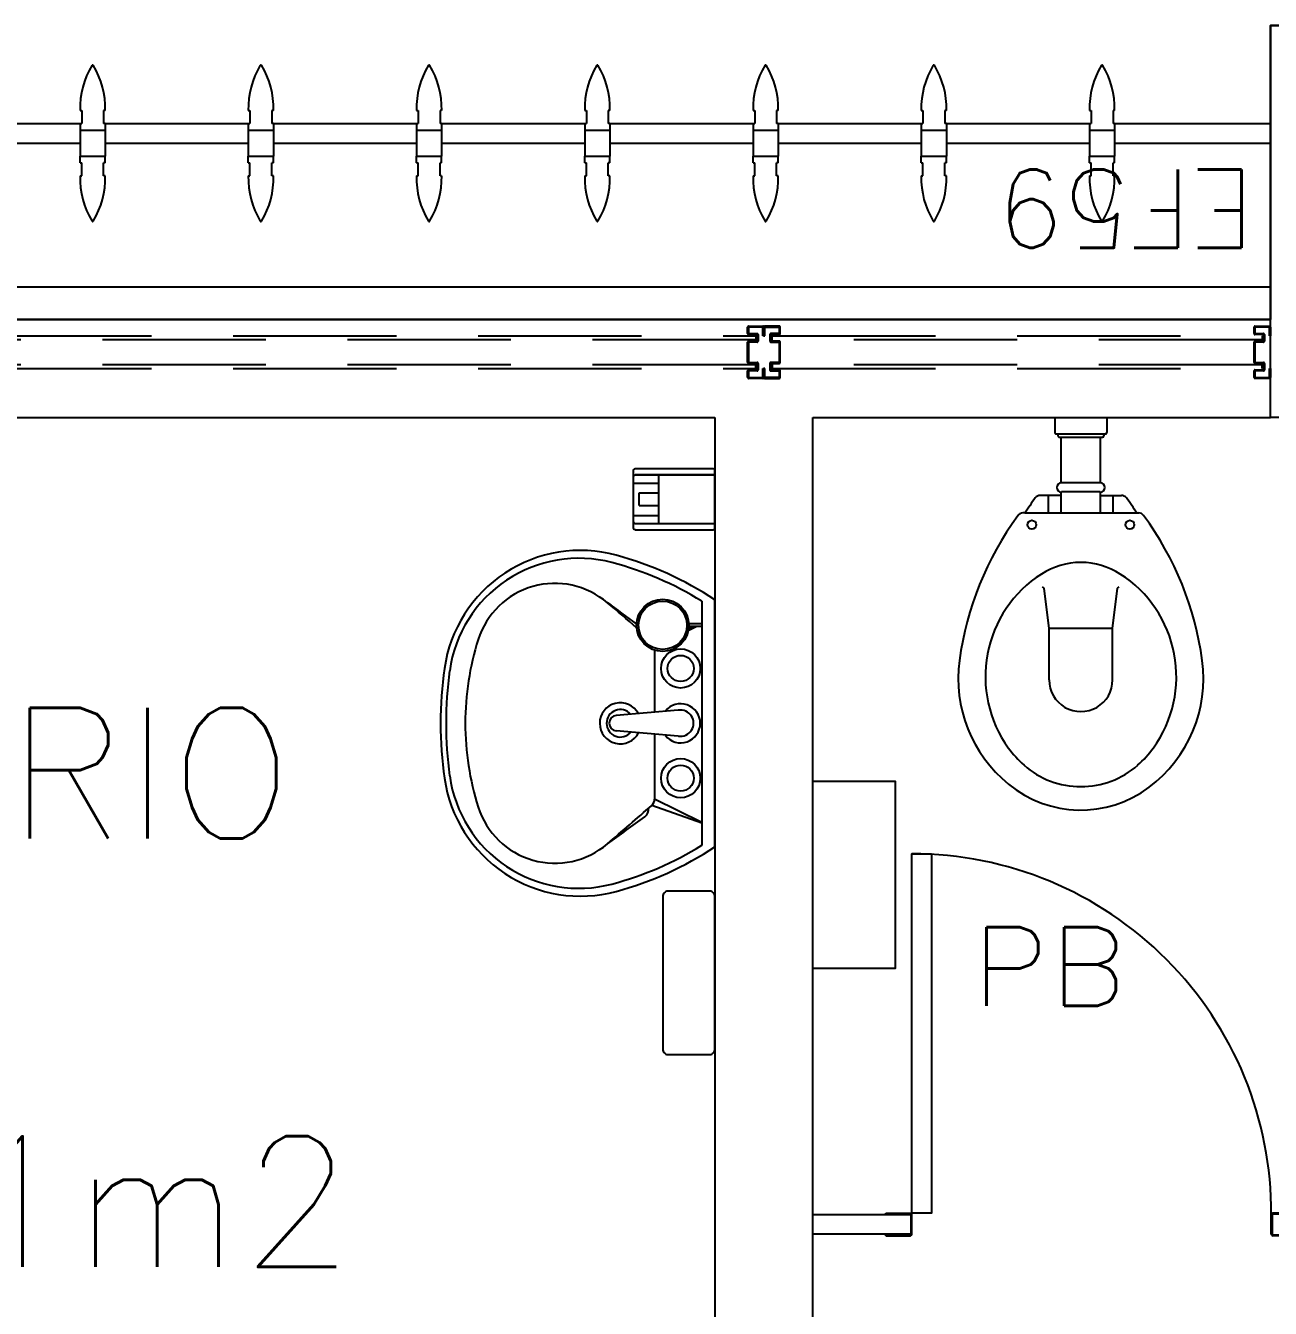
# Model space of a CAD drawing. Header units: millimetres. Extents: x 2046 to 2564, y 885 to 1120.
# Drawn here: x 2294.156 to 2296.061, y 936.339 to 938.302 of the extents above; entities that cross this region are included whole.
import ezdxf

# ---------------------------------------------------------------- set-up
doc = ezdxf.new("R2010")
doc.units = ezdxf.units.MM
doc.header["$LTSCALE"] = 10
doc.linetypes.add('HIDDEN', pattern=[0.375, 0.25, -0.125])
for name, color, linetype in [('AR-ALV', 2, 'Continuous'), ('AR-BRISES', 2, 'Continuous'), ('AR-DIVISÓRIAS', 2, 'Continuous'), ('AR-ESQ', 1, 'Continuous'), ('AR-ESTC', 3, 'Continuous'), ('AR-LOUCAS', 1, 'Continuous'), ('AR-LOUÇAS', 1, 'Continuous'), ('BR-PAINEL', 1, 'Continuous'), ('BR-SUPORTE', 1, 'Continuous'), ('DT-ESQ-VIDRO-PROJ', 1, 'HIDDEN'), ('DT-TXTESQ', 2, 'Continuous'), ('DT-TXTMOD', 1, 'Continuous'), ('DV- VISTA', 2, 'Continuous'), ('DV-TEXTO', 2, 'Continuous'), ('mov', 1, 'Continuous'), ('PM-TXT', 2, 'Continuous'), ('pm1', 2, 'Continuous'), ('pm2', 1, 'Continuous'), ('TEXTO', 2, 'Continuous'), ('WC1', 1, 'Continuous'), ('WC2', 1, 'Continuous'), ('WC3', 1, 'Continuous'), ('Área', 2, 'Continuous')]:
    doc.layers.add(name, color=color, linetype=linetype)
doc.styles.add('S10', font='simplex.shx', dxfattribs={"height": 0.1})
doc.styles.add('S12', font='simplex.shx', dxfattribs={"width": 1.1, "height": 0.12})
doc.styles.add('UNB-100', font='simplex.shx', dxfattribs={"height": 0.2})

# ---------------------------------------------------------------- blocks, each defined once
blk = doc.blocks.new('pb55-gr-01p')
at = {"layer": 'mov'}
blk.add_arc((0.0015, 0.0172), 0.55, 359.7335, 90, dxfattribs=at)
at = {"layer": 'pm1'}
blk.add_lwpolyline([(0.0315, 0.5673), (0.0315, 0.0172), (0.0015, 0.0172), (0.0015, 0.5673)], close=True, dxfattribs=at)
at = {"layer": 'pm2'}
for p, q in [((-0.0385, 0.0172), (-0.0008, 0.0172)), ((-0.0385, 0.0158), (-0.0385, 0.0172)), ((-0.0008, 0.0158), (-0.0385, 0.0158)), ((0, 0.015), (0, -0.015)), ((0.0015, -0.0152), (0.0015, 0.015)), ((0.5515, -0.0152), (0.5515, 0.015)), ((0.553, 0.015), (0.553, -0.015)), ((0.5915, 0.0172), (0.5537, 0.0172)), ((0.5537, 0.0158), (0.5915, 0.0158)), ((0.5915, 0.0158), (0.5915, 0.0172)), ((-0.001, -0.016), (-0.0385, -0.016)), ((-0.0385, -0.0175), (-0.0385, -0.016)), ((-0.0385, -0.0175), (-0.0008, -0.0175)), ((0.5915, -0.0175), (0.5537, -0.0175)), ((0.554, -0.016), (0.5915, -0.016)), ((0.5915, -0.0175), (0.5915, -0.016))]:
    blk.add_line(p, q, dxfattribs=at)
for centre, radius, start, end in [((-0.0008, 0.015), 0.00225, 0, 90), ((-0.0008, 0.015), 0.00075, 0, 90), ((0.5537, 0.015), 0.00225, 90, 180), ((0.5537, 0.015), 0.00075, 90, 180), ((-0.001, -0.015), 0.001, 270, 0), ((-0.0008, -0.0152), 0.00225, 270, 0), ((0.5537, -0.0152), 0.00225, 180, 270), ((0.554, -0.015), 0.001, 180, 270)]:
    blk.add_arc(centre, radius, start, end, dxfattribs=at)
at = {"layer": 'PM-TXT', "style": 'S12', "width": 1.1}
blk.add_attdef('PM', (0.0929, 0.3347), '', height=0.12, dxfattribs=at)
at = {"layer": 'PM-TXT', "style": 'S12', "width": 1.1, "flags": 1}
for tag, p in [('LARGURA', (0.0929, 0.1347)), ('GRANITO', (0.0929, -0.0653)), ('VISOR', (0.0929, -0.2653)), ('FERRAGEM', (0.0929, -0.4653))]:
    blk.add_attdef(tag, p, '', height=0.12, dxfattribs=at)
blk = doc.blocks.new('DV3')
at = {"layer": 'DV- VISTA'}
blk.add_lwpolyline([(0.03, 0), (0.03, -0.15), (0, -0.15), (0, 0)], close=True, dxfattribs=at)
at = {"layer": 'DV-TEXTO', "style": 'S12'}
for tag, p, flags in [('ACABAMENTO', (0.3798, -0.2006), 3), ('CANTONEIRA', (0.5798, -0.2006), 3), ('DIVISÓRIA', (-0.0202, -0.2006), 2), ('TAMANHO', (0.1798, -0.2006), 3)]:
    blk.add_attdef(tag, p, '', height=0.12, rotation=90, dxfattribs=dict(at, flags=flags))
blk = doc.blocks.new('EF59-P')
at = {"layer": 'DT-ESQ-VIDRO-PROJ', "ltscale": 0.1}
for points in [[(0.025, -0.1285), (0.025, -0.1385, -0.414214), (0.0235, -0.14), (0.0015, -0.14, -0.414214), (0, -0.1385), (0, -0.125), (0.0015, -0.125), (0.0015, -0.138, 0.414214), (0.002, -0.1385), (0.023, -0.1385, 0.414214), (0.0235, -0.138), (0.0235, -0.1285), (0.0105, -0.1285, -0.414214), (0.009, -0.127), (0.009, -0.117, -0.414214), (0.0105, -0.1155), (0.0235, -0.1155), (0.0235, -0.0845), (0.0105, -0.0845, -0.414214), (0.009, -0.083), (0.009, -0.073, -0.414214), (0.0105, -0.0715), (0.0235, -0.0715), (0.0235, -0.062, 0.414214), (0.023, -0.0615), (0.002, -0.0615, 0.414214), (0.0015, -0.062), (0.0015, -0.075), (0, -0.075), (0, -0.0615, -0.414214), (0.0015, -0.06), (0.0235, -0.06, -0.414214), (0.025, -0.0615), (0.025, -0.0715, -0.414214), (0.0235, -0.073), (0.0105, -0.073), (0.0105, -0.083), (0.0235, -0.083), (0.0235, -0.083, -0.414214), (0.025, -0.0845), (0.025, -0.1155, -0.414214), (0.0235, -0.117), (0.0235, -0.117), (0.0105, -0.117), (0.0105, -0.127), (0.0235, -0.127, -0.414214)], [(0.75, -0.1285), (0.75, -0.1385, 0.414214), (0.7515, -0.14), (0.7735, -0.14, 0.414214), (0.775, -0.1385), (0.775, -0.125), (0.7735, -0.125), (0.7735, -0.138, -0.414214), (0.773, -0.1385), (0.752, -0.1385, -0.414214), (0.7515, -0.138), (0.7515, -0.1285), (0.7645, -0.1285, 0.414214), (0.766, -0.127), (0.766, -0.117, 0.414214), (0.7645, -0.1155), (0.7515, -0.1155), (0.7515, -0.0845), (0.7645, -0.0845, 0.414214), (0.766, -0.083), (0.766, -0.073, 0.414214), (0.7645, -0.0715), (0.7515, -0.0715), (0.7515, -0.062, -0.414214), (0.752, -0.0615), (0.773, -0.0615, -0.414214), (0.7735, -0.062), (0.7735, -0.075), (0.775, -0.075), (0.775, -0.0615, 0.414214), (0.7735, -0.06), (0.7515, -0.06, 0.414214), (0.75, -0.0615), (0.75, -0.0715, 0.414214), (0.7515, -0.073), (0.7645, -0.073), (0.7645, -0.083), (0.7515, -0.083), (0.7515, -0.083, 0.414214), (0.75, -0.0845), (0.75, -0.1155, 0.414214), (0.7515, -0.117), (0.7515, -0.117), (0.7645, -0.117), (0.7645, -0.127), (0.7515, -0.127, 0.414214)], [(0.8, -0.1285), (0.8, -0.1385, -0.414214), (0.7985, -0.14), (0.7765, -0.14, -0.414214), (0.775, -0.1385), (0.775, -0.125), (0.7765, -0.125), (0.7765, -0.138, 0.414214), (0.777, -0.1385), (0.798, -0.1385, 0.414214), (0.7985, -0.138), (0.7985, -0.1285), (0.7855, -0.1285, -0.414214), (0.784, -0.127), (0.784, -0.117, -0.414214), (0.7855, -0.1155), (0.7985, -0.1155), (0.7985, -0.0845), (0.7855, -0.0845, -0.414214), (0.784, -0.083), (0.784, -0.073, -0.414214), (0.7855, -0.0715), (0.7985, -0.0715), (0.7985, -0.062, 0.414214), (0.798, -0.0615), (0.777, -0.0615, 0.414214), (0.7765, -0.062), (0.7765, -0.075), (0.775, -0.075), (0.775, -0.0615, -0.414214), (0.7765, -0.06), (0.7985, -0.06, -0.414214), (0.8, -0.0615), (0.8, -0.0715, -0.414214), (0.7985, -0.073), (0.7855, -0.073), (0.7855, -0.083), (0.7985, -0.083), (0.7985, -0.083, -0.414214), (0.8, -0.0845), (0.8, -0.1155, -0.414214), (0.7985, -0.117), (0.7985, -0.117), (0.7855, -0.117), (0.7855, -0.127), (0.7985, -0.127, -0.414214)]]:
    blk.add_lwpolyline(points, format="xyb", close=True, dxfattribs=at)
for points in [[(0.7625, -0.081), (0.7625, -0.075), (0.0125, -0.075), (0.0125, -0.081)], [(1.9625, -0.081), (1.9625, -0.075), (0.7875, -0.075), (0.7875, -0.081)], [(0.7625, -0.119), (0.7625, -0.125), (0.0125, -0.125), (0.0125, -0.119)], [(1.9625, -0.119), (1.9625, -0.125), (0.7875, -0.125), (0.7875, -0.119)]]:
    blk.add_lwpolyline(points, close=True, dxfattribs=at)
at = {"layer": 'DT-TXTESQ', "ltscale": 0.1, "style": 'S12'}
blk.add_text('EF59', height=0.12, dxfattribs=at).set_placement((0.0235, -0.38))
at = {"layer": 'DT-TXTMOD', "ltscale": 0.1, "style": 'S10', "flags": 3}
for tag, p in [('M01', (0.025, -0.28)), ('M02', (0.3253, -0.28)), ('M03', (0.627, -0.28)), ('M04', (0.9288, -0.28)), ('M05', (1.2306, -0.28)), ('M06', (1.5323, -0.28)), ('M07', (1.8341, -0.28)), ('M08', (2.1359, -0.28)), ('M09', (2.4376, -0.28)), ('M10', (2.7394, -0.28)), ('M11', (3.0412, -0.28)), ('M12', (3.3429, -0.28)), ('M13', (3.6447, -0.28)), ('M14', (3.9464, -0.28)), ('M15', (4.2482, -0.28)), ('M16', (4.55, -0.28)), ('M17', (4.8517, -0.28))]:
    blk.add_attdef(tag, p, '', height=0.1, dxfattribs=at)
blk = doc.blocks.new('BR-MODULO8')
at = {"layer": 'BR-PAINEL'}
for p, q in [((-1.8217, 0.27), (-1.8192, 0.27)), ((-1.8192, 0.27), (-1.8192, 0.25)), ((-1.7858, 0.27), (-1.7858, 0.25)), ((-1.7833, 0.27), (-1.7858, 0.27)), ((-1.5642, 0.27), (-1.5617, 0.27)), ((-1.5617, 0.27), (-1.5617, 0.25)), ((-1.5283, 0.27), (-1.5283, 0.25)), ((-1.5258, 0.27), (-1.5283, 0.27)), ((-1.3067, 0.27), (-1.3042, 0.27)), ((-1.3042, 0.27), (-1.3042, 0.25)), ((-1.2708, 0.27), (-1.2708, 0.25)), ((-1.2683, 0.27), (-1.2708, 0.27)), ((-1.0492, 0.27), (-1.0467, 0.27)), ((-1.0467, 0.27), (-1.0467, 0.25)), ((-1.0133, 0.27), (-1.0133, 0.25)), ((-1.0108, 0.27), (-1.0133, 0.27)), ((-0.7917, 0.27), (-0.7892, 0.27)), ((-0.7892, 0.27), (-0.7892, 0.25)), ((-0.7558, 0.27), (-0.7558, 0.25)), ((-0.7533, 0.27), (-0.7558, 0.27)), ((-0.5342, 0.27), (-0.5317, 0.27)), ((-0.5317, 0.27), (-0.5317, 0.25)), ((-0.4958, 0.27), (-0.4983, 0.27)), ((-0.4983, 0.27), (-0.4983, 0.25)), ((-0.2767, 0.27), (-0.2742, 0.27)), ((-0.2742, 0.27), (-0.2742, 0.25)), ((-0.2408, 0.27), (-0.2408, 0.25)), ((-0.2383, 0.27), (-0.2408, 0.27)), ((-1.8217, 0.25), (-1.8217, 0.24)), ((-1.8217, 0.25), (-1.8192, 0.25)), ((-1.8217, 0.24), (-1.7833, 0.24)), ((-1.8217, 0.24), (-1.8217, 0.2)), ((-1.7833, 0.25), (-1.7858, 0.25)), ((-1.7833, 0.25), (-1.7833, 0.24)), ((-1.7833, 0.24), (-1.7833, 0.2)), ((-1.5642, 0.25), (-1.5642, 0.24)), ((-1.5642, 0.25), (-1.5617, 0.25)), ((-1.5642, 0.24), (-1.5258, 0.24)), ((-1.5642, 0.24), (-1.5642, 0.2)), ((-1.5258, 0.25), (-1.5283, 0.25)), ((-1.5258, 0.25), (-1.5258, 0.24)), ((-1.5258, 0.24), (-1.5258, 0.2)), ((-1.3067, 0.25), (-1.3067, 0.24)), ((-1.3067, 0.25), (-1.3042, 0.25)), ((-1.3067, 0.24), (-1.2683, 0.24)), ((-1.3067, 0.24), (-1.3067, 0.2)), ((-1.2683, 0.25), (-1.2708, 0.25)), ((-1.2683, 0.25), (-1.2683, 0.24)), ((-1.2683, 0.24), (-1.2683, 0.2)), ((-1.0492, 0.25), (-1.0492, 0.24)), ((-1.0492, 0.25), (-1.0467, 0.25)), ((-1.0492, 0.24), (-1.0108, 0.24)), ((-1.0492, 0.24), (-1.0492, 0.2)), ((-1.0108, 0.25), (-1.0133, 0.25)), ((-1.0108, 0.25), (-1.0108, 0.24)), ((-1.0108, 0.24), (-1.0108, 0.2)), ((-0.7917, 0.25), (-0.7917, 0.24)), ((-0.7917, 0.25), (-0.7892, 0.25)), ((-0.7917, 0.24), (-0.7533, 0.24)), ((-0.7917, 0.24), (-0.7917, 0.2)), ((-0.7533, 0.25), (-0.7558, 0.25)), ((-0.7533, 0.25), (-0.7533, 0.24)), ((-0.7533, 0.24), (-0.7533, 0.2)), ((-0.5342, 0.25), (-0.5317, 0.25)), ((-0.5342, 0.25), (-0.5342, 0.24)), ((-0.5342, 0.24), (-0.5342, 0.2)), ((-0.5342, 0.24), (-0.4958, 0.24)), ((-0.4958, 0.25), (-0.4983, 0.25)), ((-0.4958, 0.25), (-0.4958, 0.24)), ((-0.4958, 0.24), (-0.4958, 0.2)), ((-0.2767, 0.25), (-0.2767, 0.24)), ((-0.2767, 0.25), (-0.2742, 0.25)), ((-0.2767, 0.24), (-0.2383, 0.24)), ((-0.2767, 0.24), (-0.2767, 0.2)), ((-0.2383, 0.25), (-0.2408, 0.25)), ((-0.2383, 0.25), (-0.2383, 0.24)), ((-0.2383, 0.24), (-0.2383, 0.2)), ((-1.8217, 0.2), (-1.7833, 0.2)), ((-1.8217, 0.19), (-1.8217, 0.2)), ((-1.7833, 0.19), (-1.7833, 0.2)), ((-1.5642, 0.2), (-1.5258, 0.2)), ((-1.5642, 0.19), (-1.5642, 0.2)), ((-1.5258, 0.19), (-1.5258, 0.2)), ((-1.3067, 0.2), (-1.2683, 0.2)), ((-1.3067, 0.19), (-1.3067, 0.2)), ((-1.2683, 0.19), (-1.2683, 0.2)), ((-1.0492, 0.2), (-1.0108, 0.2)), ((-1.0492, 0.19), (-1.0492, 0.2)), ((-1.0108, 0.19), (-1.0108, 0.2)), ((-0.7917, 0.2), (-0.7533, 0.2)), ((-0.7917, 0.19), (-0.7917, 0.2)), ((-0.7533, 0.19), (-0.7533, 0.2)), ((-0.5342, 0.19), (-0.5342, 0.2)), ((-0.5342, 0.2), (-0.4958, 0.2)), ((-0.4958, 0.19), (-0.4958, 0.2)), ((-0.2767, 0.2), (-0.2383, 0.2)), ((-0.2767, 0.19), (-0.2767, 0.2)), ((-0.2383, 0.19), (-0.2383, 0.2)), ((-1.8217, 0.19), (-1.8192, 0.19)), ((-1.8192, 0.17), (-1.8192, 0.19)), ((-1.7833, 0.19), (-1.7858, 0.19)), ((-1.7858, 0.17), (-1.7858, 0.19)), ((-1.5642, 0.19), (-1.5617, 0.19)), ((-1.5617, 0.17), (-1.5617, 0.19)), ((-1.5258, 0.19), (-1.5283, 0.19)), ((-1.5283, 0.17), (-1.5283, 0.19)), ((-1.3067, 0.19), (-1.3042, 0.19)), ((-1.3042, 0.17), (-1.3042, 0.19)), ((-1.2683, 0.19), (-1.2708, 0.19)), ((-1.2708, 0.17), (-1.2708, 0.19)), ((-1.0492, 0.19), (-1.0467, 0.19)), ((-1.0467, 0.17), (-1.0467, 0.19)), ((-1.0108, 0.19), (-1.0133, 0.19)), ((-1.0133, 0.17), (-1.0133, 0.19)), ((-0.7917, 0.19), (-0.7892, 0.19)), ((-0.7892, 0.17), (-0.7892, 0.19)), ((-0.7533, 0.19), (-0.7558, 0.19)), ((-0.7558, 0.17), (-0.7558, 0.19)), ((-0.5342, 0.19), (-0.5317, 0.19)), ((-0.5317, 0.17), (-0.5317, 0.19)), ((-0.4983, 0.17), (-0.4983, 0.19)), ((-0.4958, 0.19), (-0.4983, 0.19)), ((-0.2767, 0.19), (-0.2742, 0.19)), ((-0.2742, 0.17), (-0.2742, 0.19)), ((-0.2383, 0.19), (-0.2408, 0.19)), ((-0.2408, 0.17), (-0.2408, 0.19)), ((-1.8217, 0.17), (-1.8192, 0.17)), ((-1.7833, 0.17), (-1.7858, 0.17)), ((-1.5642, 0.17), (-1.5617, 0.17)), ((-1.5258, 0.17), (-1.5283, 0.17)), ((-1.3067, 0.17), (-1.3042, 0.17)), ((-1.2683, 0.17), (-1.2708, 0.17)), ((-1.0492, 0.17), (-1.0467, 0.17)), ((-1.0108, 0.17), (-1.0133, 0.17)), ((-0.7917, 0.17), (-0.7892, 0.17)), ((-0.7533, 0.17), (-0.7558, 0.17)), ((-0.5342, 0.17), (-0.5317, 0.17)), ((-0.4958, 0.17), (-0.4983, 0.17)), ((-0.2767, 0.17), (-0.2742, 0.17)), ((-0.2383, 0.17), (-0.2408, 0.17))]:
    blk.add_line(p, q, dxfattribs=at)
for centre, radius, start, end in [((-1.6967, 0.2739), 0.1251, 148.4721, 181.772), ((-1.8025, 0.3387), 0.001, 37.1012, 142.8988), ((-1.9083, 0.2739), 0.1251, 358.228, 31.5279), ((-1.4392, 0.2739), 0.1251, 148.4721, 181.772), ((-1.545, 0.3387), 0.001, 37.1012, 142.8988), ((-1.6508, 0.2739), 0.1251, 358.228, 31.5279), ((-1.1817, 0.2739), 0.1251, 148.4721, 181.772), ((-1.2875, 0.3387), 0.001, 37.1012, 142.8988), ((-1.3933, 0.2739), 0.1251, 358.228, 31.5279), ((-0.9242, 0.2739), 0.1251, 148.4721, 181.772), ((-1.03, 0.3387), 0.001, 37.1012, 142.8988), ((-1.1358, 0.2739), 0.1251, 358.228, 31.5279), ((-0.6667, 0.2739), 0.1251, 148.4721, 181.772), ((-0.7725, 0.3387), 0.001, 37.1012, 142.8988), ((-0.8783, 0.2739), 0.1251, 358.228, 31.5279), ((-0.4092, 0.2739), 0.1251, 148.4721, 181.772), ((-0.515, 0.3387), 0.001, 37.1012, 142.8988), ((-0.6208, 0.2739), 0.1251, 358.228, 31.5279), ((-0.1517, 0.2739), 0.1251, 148.4721, 181.772), ((-0.2575, 0.3387), 0.001, 37.1012, 142.8988), ((-0.3633, 0.2739), 0.1251, 358.228, 31.5279), ((-1.6967, 0.1661), 0.1251, 178.228, 211.5279), ((-1.9083, 0.1661), 0.1251, 328.4721, 1.772), ((-1.4392, 0.1661), 0.1251, 178.228, 211.5279), ((-1.6508, 0.1661), 0.1251, 328.4721, 1.772), ((-1.1817, 0.1661), 0.1251, 178.228, 211.5279), ((-1.3933, 0.1661), 0.1251, 328.4721, 1.772), ((-0.9242, 0.1661), 0.1251, 178.228, 211.5279), ((-1.1358, 0.1661), 0.1251, 328.4721, 1.772), ((-0.6667, 0.1661), 0.1251, 178.228, 211.5279), ((-0.8783, 0.1661), 0.1251, 328.4721, 1.772), ((-0.4092, 0.1661), 0.1251, 178.228, 211.5279), ((-0.6208, 0.1661), 0.1251, 328.4721, 1.772), ((-0.1517, 0.1661), 0.1251, 178.228, 211.5279), ((-0.3633, 0.1661), 0.1251, 328.4721, 1.772), ((-1.8025, 0.1013), 0.001, 217.1012, 322.8988), ((-1.545, 0.1013), 0.001, 217.1012, 322.8988), ((-1.2875, 0.1013), 0.001, 217.1012, 322.8988), ((-1.03, 0.1013), 0.001, 217.1012, 322.8988), ((-0.7725, 0.1013), 0.001, 217.1012, 322.8988), ((-0.515, 0.1013), 0.001, 217.1012, 322.8988), ((-0.2575, 0.1013), 0.001, 217.1012, 322.8988)]:
    blk.add_arc(centre, radius, start, end, dxfattribs=at)
at = {"layer": 'BR-SUPORTE'}
for p, q in [((-2.0408, 0.25), (-1.8192, 0.25)), ((-1.7833, 0.25), (-1.5617, 0.25)), ((-1.5258, 0.25), (-1.3042, 0.25)), ((-1.2683, 0.25), (-1.0467, 0.25)), ((-1.0108, 0.25), (-0.7892, 0.25)), ((-0.7533, 0.25), (-0.5317, 0.25)), ((-0.4958, 0.25), (-0.2742, 0.25)), ((-0.2383, 0.25), (0, 0.25)), ((-2.0408, 0.22), (-1.8217, 0.22)), ((-1.7833, 0.22), (-1.5642, 0.22)), ((-1.5258, 0.22), (-1.3067, 0.22)), ((-1.2683, 0.22), (-1.0492, 0.22)), ((-1.0108, 0.22), (-0.7917, 0.22)), ((-0.7533, 0.22), (-0.5342, 0.22)), ((-0.4958, 0.22), (-0.2767, 0.22)), ((-0.2383, 0.22), (0, 0.22))]:
    blk.add_line(p, q, dxfattribs=at)
blk = doc.blocks.new('BACI-01P')
at = {"layer": 'WC1'}
for p, q in [((0.146, 0.0857), (0.146, 0.0887)), ((0.1191, 0.03), (0.1191, 0.0624)), ((0.1191, 0.03), (0.1139, 0.03)), ((0.1139, 0.0298), (0.1139, -0.0298)), ((0.1191, -0.03), (0.1139, -0.03)), ((0.1191, -0.03), (0.1191, -0.0624)), ((0.146, -0.0857), (0.146, -0.0887))]:
    blk.add_line(p, q, dxfattribs=at)
for centre, radius, start, end in [((0.4364, -0.2936), 0.4837, 97.6805, 126.3454), ((0.3996, -0.0205), 0.2081, 36.8881, 97.6805), ((0.4268, 0), 0.174, 320.4767, 36.8881), ((0.4044, -0.3155), 0.4771, 122.7818, 126.1604), ((0.1551, 0.0887), 0.00909, 126.3358, 180), ((0.1282, 0.0624), 0.00909, 126.1604, 180), ((0.1282, -0.0624), 0.00909, 180, 233.8396), ((0.4044, 0.3155), 0.4771, 233.8396, 237.2182), ((0.1551, -0.0887), 0.00909, 180, 238.9825), ((0.4364, 0.2936), 0.4837, 233.7577, 262.3195), ((0.3996, 0.0205), 0.2081, 262.3195, 320.8979)]:
    blk.add_arc(centre, radius, start, end, dxfattribs=at)
at = {"layer": 'WC2'}
for p, q in [((0.146, -0.0857), (0.146, 0.0857)), ((0, 0.04), (0.023, 0.04)), ((0.025, 0.035), (0.025, 0.038)), ((0.025, -0.035), (0.025, 0.035)), ((0.025, 0.035), (0.028, 0.035)), ((0.03, -0.033), (0.03, 0.033)), ((0.1, 0.03), (0.03, 0.03)), ((0.1, 0.0298), (0.1, -0.0298)), ((0.025, -0.038), (0.025, -0.035)), ((0.025, -0.035), (0.028, -0.035)), ((0.1, -0.03), (0.03, -0.03)), ((0, -0.04), (0.023, -0.04))]:
    blk.add_line(p, q, dxfattribs=at)
for centre, radius, start, end in [((0.3966, -0.0404), 0.1866, 54.2515, 147.3201), ((0.4126, -0.0182), 0.1592, 41.3299, 54.2515), ((0.4333, 0), 0.1317, 0, 41.3299), ((0.3335, 0), 0.1117, 147.3201, 180), ((0.023, 0.038), 0.002, 0, 90), ((0.028, 0.033), 0.002, 0, 90), ((0.107, 0.0298), 0.00697, 0, 180), ((0.3335, 0), 0.1117, 180, 212.6799), ((0.4333, 0), 0.1317, 318.6701, 0), ((0.023, -0.038), 0.002, 270, 0), ((0.028, -0.033), 0.002, 270, 0), ((0.107, -0.0298), 0.00697, 180, 0), ((0.3966, 0.0404), 0.1866, 212.6799, 305.7485), ((0.4126, 0.0182), 0.1592, 305.7485, 318.6701)]:
    blk.add_arc(centre, radius, start, end, dxfattribs=at)
at = {"layer": 'WC3'}
for p, q in [((0.146, 0.0497), (0.1191, 0.0497)), ((0.261, 0.0562), (0.2593, 0.0585)), ((0.3229, 0.0486), (0.261, 0.0562)), ((0.3229, 0.0486), (0.3229, -0.0486)), ((0.4015, 0.0486), (0.3229, 0.0486)), ((0.146, 0.03), (0.1191, 0.03)), ((0.146, -0.03), (0.1191, -0.03)), ((0.146, -0.0497), (0.1191, -0.0497)), ((0.261, -0.0562), (0.2593, -0.0585)), ((0.3229, -0.0486), (0.261, -0.0562)), ((0.4015, -0.0486), (0.3229, -0.0486))]:
    blk.add_line(p, q, dxfattribs=at)
for centre in [(0.1641, 0.075), (0.1641, -0.075)]:
    blk.add_circle(centre, 0.00682, dxfattribs=at)
blk.add_arc((0.4015, 0), 0.0486, 270, 90, dxfattribs=at)
blk = doc.blocks.new('TLHR-01p')
at = {"layer": 'WC1'}
blk.add_lwpolyline([(-0.117, 0.08), (0.117, 0.08, -0.414214), (0.125, 0.072), (0.125, 0.008, -0.414214), (0.117, 0), (-0.117, 0, -0.414214), (-0.125, 0.008), (-0.125, 0.072, -0.414214)], format="xyb", close=True, dxfattribs=at)
blk = doc.blocks.new('PPLR-01p')
at = {"layer": 'WC1'}
blk.add_lwpolyline([(-0.1435, 0.126), (0.1435, 0.126), (0.1435, 0), (-0.1435, 0), (-0.1435, 0.126)], dxfattribs=at)
blk = doc.blocks.new('SBSPRAY-P')
at = {"layer": 'WC1'}
for p, q in [((-0.0444, 0), (0.0444, 0)), ((-0.0469, -0.122), (-0.0469, -0.0025)), ((-0.0376, -0.0025), (-0.0376, -0.122)), ((0.0376, -0.122), (0.0376, -0.0025)), ((0.0376, -0.0025), (0.0376, -0.122)), ((0.0469, -0.122), (0.0469, -0.0025)), ((-0.0376, -0.0861), (0.0376, -0.0861)), ((-0.0444, -0.1245), (0.0444, -0.1245))]:
    blk.add_line(p, q, dxfattribs=at)
for centre, start, end in [((-0.0444, -0.0025), 90, 180), ((0.0444, -0.0025), 0, 90), ((-0.0351, -0.0025), 90, 180), ((0.0351, -0.0025), 0, 90), ((-0.0444, -0.122), 180, 270), ((-0.0351, -0.122), 180, 270), ((0.0351, -0.122), 270, 360), ((0.0444, -0.122), 270, 0)]:
    blk.add_arc(centre, 0.0025, start, end, dxfattribs=at)
at = {"layer": 'WC2'}
for p, q in [((-0.0247, -0.1245), (-0.0247, -0.0861)), ((-0.0096, -0.1161), (-0.0096, -0.0861)), ((0.0096, -0.1161), (0.0096, -0.0861)), ((0.0247, -0.1245), (0.0247, -0.0861)), ((-0.0096, -0.1161), (0.0096, -0.1161))]:
    blk.add_line(p, q, dxfattribs=at)
blk = doc.blocks.new('LVTR-01P')
at = {"layer": 'WC1'}
for centre, radius, start, end in [((0.2424, -0.2861), 0.5176, 146.4501, 164.8885), ((-0.2424, -0.2861), 0.5176, 15.1115, 33.5499), ((-0.0544, -0.2059), 0.2102, 164.8885, 261.8746), ((0.0544, -0.2059), 0.2102, 278.1254, 15.1115), ((0, 0.175), 0.595, 261.8746, 270), ((0, 0.175), 0.595, 270, 278.1254)]:
    blk.add_arc(centre, radius, start, end, dxfattribs=at)
at = {"layer": 'WC2'}
for p, q in [((0.189, 0), (-0.189, 0)), ((-0.1869, -0.02), (0.1869, -0.02)), ((-0.0199, -0.0561), (-0.0119, -0.1511)), ((0.0195, -0.0561), (0.0115, -0.1511)), ((-0.112, -0.0924), (-0.0168, -0.0924)), ((0.0165, -0.0924), (0.1161, -0.0924))]:
    blk.add_line(p, q, dxfattribs=at)
for centre, radius in [((-0.084, -0.0525), 0.02), ((0.084, -0.0525), 0.02), ((-0.15, -0.08), 0.04)]:
    blk.add_circle(centre, radius, dxfattribs=at)
for centre, radius, start, end in [((-0.0002, -0.0527), 0.02, 350.3752, 189.6248), ((0.1161, -0.105), 0.0126, 41.3277, 90), ((-4.9199, -4.5336), 6.7189, 40.55971, 41.32768), ((4.9199, -4.5336), 6.7189, 138.93408, 139.44029), ((-0.0002, -0.1501), 0.0118, 184.8124, 355.1876), ((-0.0909, -0.2449), 0.1233, 139.4403, 252.413), ((0.0909, -0.2449), 0.1233, 287.587, 40.5597), ((0, 0.042), 0.4242, 252.413, 270), ((0, 0.042), 0.4242, 270, 287.587)]:
    blk.add_arc(centre, radius, start, end, dxfattribs=at)
at = {"layer": 'WC3'}
for p, q in [((-0.152, -0.02), (-0.152, -0.0401)), ((-0.148, -0.02), (-0.148, -0.0401)), ((-0.148, -0.0276), (-0.1415, -0.0409)), ((-0.148, -0.0335), (-0.1456, -0.0402)), ((0.1518, -0.02), (0.1161, -0.0924)), ((0.1528, -0.02), (0.1256, -0.0967))]:
    blk.add_line(p, q, dxfattribs=at)
for centre, radius in [((-0.084, -0.0525), 0.03), ((0.084, -0.0525), 0.03), ((-0.15, -0.08), 0.037)]:
    blk.add_circle(centre, radius, dxfattribs=at)
for centre, radius, start, end in [((0.2424, -0.2861), 0.505, 148.2072, 165.2817), ((0, -0.0525), 0.03, 308.8043, 231.1957), ((-0.2424, -0.2861), 0.505, 14.7183, 31.7928), ((0, -0.1449), 0.0315, 117.9488, 62.7672), ((0.1319, -0.1152), 0.0137, 36.1653, 98.2711), ((-5.2813, -4.0721), 6.7189, 35.55971, 36.16525), ((5.2813, -4.0721), 6.7189, 143.96959, 144.44029), ((0, -0.1449), 0.021, 130.9255, 50.2909), ((-0.0531, -0.2084), 0.1995, 165.2817, 262.1149), ((0.0531, -0.2084), 0.1995, 277.8851, 14.7183), ((0, 0.175), 0.5866, 262.1149, 270), ((0, 0.175), 0.5866, 270, 277.8851)]:
    blk.add_arc(centre, radius, start, end, dxfattribs=at)

msp = doc.modelspace()

# ---------------------------------------------------------------- linework, layer by layer
at = {"layer": 'AR-ALV'}
for p, q in [((2296.9109, 938.3024), (2296.0609, 938.3024)), ((2296.0609, 938.3024), (2296.0609, 937.8524)), ((2290.9109, 937.9024), (2296.0609, 937.9024)), ((2290.9109, 937.8524), (2296.0609, 937.8524)), ((2296.0609, 937.8524), (2290.9109, 937.8524)), ((2292.9609, 937.7024), (2295.2109, 937.7024)), ((2295.2109, 937.7024), (2295.2109, 936.0524)), ((2295.3609, 937.7024), (2296.0609, 937.7024)), ((2295.3609, 935.2044), (2295.3609, 937.7024))]:
    msp.add_line(p, q, dxfattribs=at)
at = {"layer": 'AR-ESTC'}
msp.add_lwpolyline([(2296.2609, 937.7024), (2296.0609, 937.7024), (2296.0609, 938.3024), (2296.2609, 938.3024)], close=True, dxfattribs=at)

# ---------------------------------------------------------------- block references
at = {"layer": 'AR-BRISES'}
msp.add_blockref('BR-MODULO8', (2296.0609, 937.9024), dxfattribs=at)
at = {"layer": 'AR-DIVISÓRIAS', "rotation": 359.9999999981631}
msp.add_blockref('pb55-gr-01p', (2295.5109, 936.4674), dxfattribs=at).add_auto_attribs({'PM': 'PB'})
at = {"layer": 'AR-DIVISÓRIAS', "rotation": 270}
msp.add_blockref('DV3', (2295.5109, 936.4824), dxfattribs=at)
at = {"layer": 'AR-ESQ', "rotation": 180}
msp.add_blockref('EF59-P', (2296.0609, 937.7024), dxfattribs=at)
at = {"layer": 'AR-LOUCAS', "xscale": -1}
for name, p, rotation in [('SBSPRAY-P', (2295.2109, 937.5774), 270), ('TLHR-01p', (2295.2109, 936.8524), 90)]:
    msp.add_blockref(name, p, dxfattribs=dict(at, rotation=rotation))
at = {"layer": 'AR-LOUCAS', "rotation": 90}
msp.add_blockref('PPLR-01p', (2295.4869, 937.0024), dxfattribs=at)
at = {"layer": 'AR-LOUÇAS', "rotation": 270}
for name, p in [('BACI-01P', (2295.7709, 937.7024)), ('LVTR-01P', (2295.2109, 937.2344))]:
    msp.add_blockref(name, p, dxfattribs=at)

# ---------------------------------------------------------------- texts
at = {"layer": 'TEXTO', "style": 'UNB-100'}
msp.add_text('SANITÁRIO', height=0.2, dxfattribs=at).set_placement((2293.2536, 937.0581))
at = {"layer": 'Área', "style": 'UNB-100'}
msp.add_text('A=3,71m2', height=0.2, dxfattribs=at).set_placement((2293.2513, 936.4023))

doc.saveas('drawing.dxf')
